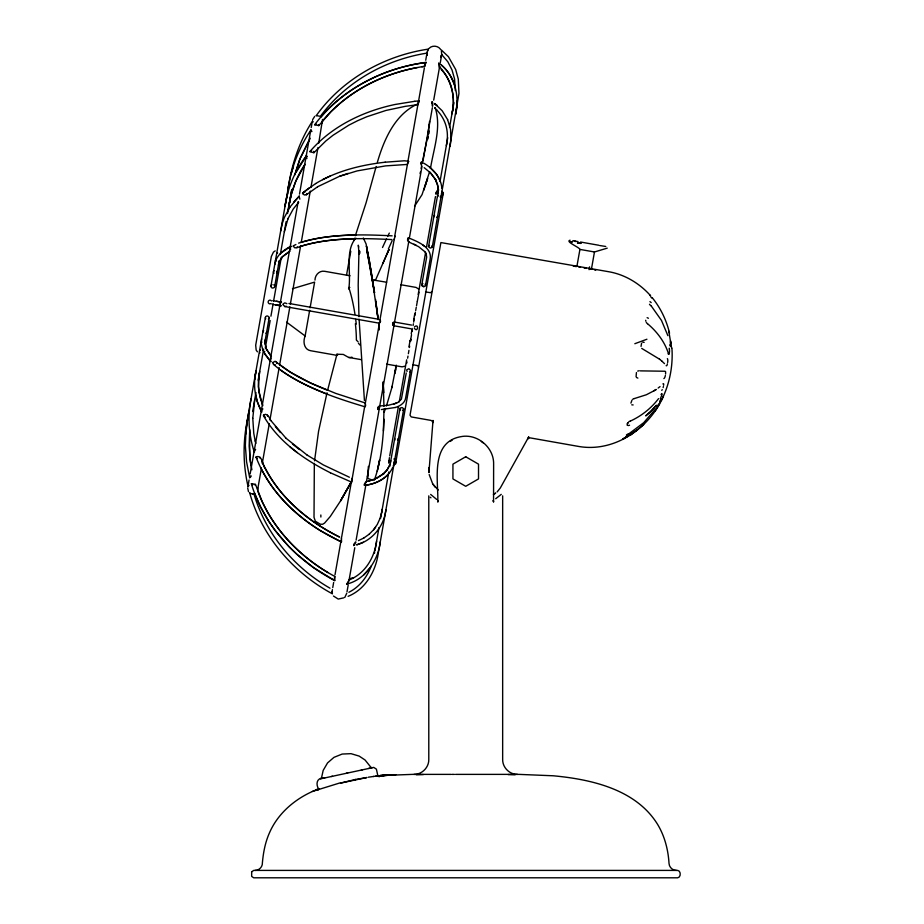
<?xml version="1.0" encoding="UTF-8"?>
<svg xmlns="http://www.w3.org/2000/svg" width="924" height="924" viewBox="0 0 924 924"><rect width="100%" height="100%" fill="white"/><g stroke="black" fill="none" stroke-linecap="round" stroke-linejoin="round"><path stroke-width="1.39" d="M428.921 467.544L428.921 472.614L433.021 420.432L432.871 421.875M437.895 502.055L437.826 501.628C438.369 480.157 430.041 442.042 460.937 436.659C477.327 433.368 494.063 447.447 493.624 464.148L493.555 502.055M502.656 495.853L502.656 759.609C502.541 767.509 509.54 774.508 517.428 774.381M352.032 478.297L351.501 481.693A2.414 0.716 -69.5 0 0 351.594 482.074L364.761 406.029L364.992 406.745L365.615 405.671L365.303 402.991L335.701 393.381L310.787 383.125L290.355 372.187L275.121 361.376M372.996 480.33L368.064 478.528L367.452 476.16M279.152 260.926L279.083 261.365A1.883 1.109 7.9 0 1 278.471 261.827M332.444 589.616C332.028 590.979 332.016 592.469 332.409 593.832C293.255 572.741 261.735 536.186 249.723 492.954M383.414 431.011L384.003 409.159M457.091 100.982L456.953 104.862M662.058 394.155L661.873 393.543L661.041 394.525M379.926 320.051L394.305 238.796M251.409 483.645L255.428 484.315L254.897 484.996M348.706 288.969C351.559 273.042 344.571 250.958 355.867 238.092M451.975 113.687C456.283 96.928 450.577 78.494 439.339 66.644C436.474 59.448 444.063 67.348 446.026 69.67C456.398 81.843 459.043 99.018 455.671 114.345L456.779 106.768M306.375 156.168L306.872 158.593M408.755 241.603L366.32 482.224M439.57 65.962L439.397 67.822M437.826 501.628L438.357 500.727M368.399 466.354L367.625 476.761M455.347 90.552L454.562 78.967L451.998 69.912L447.84 61.804L441.73 54.585L441.326 49.942L448.417 56.699L455.671 69.462L458.292 79.071L458.962 93.497L432.247 247.182M641.037 346.396L641.614 343.139M249.792 429.799L249.145 445.98L250.392 461.769L251.905 469.773M318.803 125.572L314.68 124.763C340.517 89.663 384.349 67.498 425.802 62.601C425.005 63.675 424.89 65.038 424.717 66.32C393.15 70.917 362.508 83.714 338.369 104.77L331.023 111.619L318.757 125.664L318.399 124.89M280.284 304.181L280.376 305.197M252.783 418.329L254.758 399.514M314.333 463.386L314.021 517.324L315.361 521.228L320.362 524.231L322.638 524.266L324.555 523.1L330.272 516.493L340.552 500.889L351.57 481.6M266.632 331.97L266.516 332.571A1.883 1.513 12.8 0 1 265.893 333.229M427.096 52.518L427.154 55.394L427.211 51.883L428.482 49.099M299.237 196.662L299.85 199.18M384.038 419.277C383.079 439.709 381.266 461.088 374.266 480.226M408.697 161.25L404.4 160.788L385.1 162.208M429.556 121.367L427.731 136.013L422.661 160.753M310.972 130.111L311.169 131.555M670.57 345.842L670.327 341.903M438.219 189.547L437.514 184.453L435.169 178.806L437.964 186.486L437.78 194.19M249.63 432.328L249.769 456.525M245.703 434.292L248.048 415.927M334.777 576.403L334.765 576.391C300.161 557.946 270.986 527.361 257.657 490.748M429.186 127.027L429.337 124.925M450.947 139.836L450.566 129.452L447.609 119.6M314.541 460.833L318.572 431.277L327.015 392.781M368.006 473.931L368.075 473.088L367.798 475.837L367.96 474.486M441.868 191.303L441.603 193.959M265.338 339.466L264.957 343.809L264.945 343.139L266.401 349.203L271.437 356.779M428.597 133.772L428.817 131.347M665.603 374.047L665.603 371.691M428.563 134.072L428.921 130.261M261.226 343.162L261.642 338.819M432.779 422.765L432.34 421.24L430.954 420.397L411.226 416.92L410.025 415.199L440.898 242.573L608.777 271.737C625.04 274.543 639.778 283.541 650.611 295.772M270.339 360.499L271.194 361.665M309.887 151.779L313.894 152.714L325.849 140.968L332.987 135.297L348.845 125.156L357.611 120.709L366.782 116.759L385.978 110.441L405.521 106.295L417.925 104.689L419.277 100.832L414.795 101.294M450.947 139.813L450.438 143.867M290.263 247.505L290.586 249.538M379.614 322.049L365.13 404.262M346.5 275.294L350.797 251.27M394.352 323.238C393.578 318.757 391.845 328.551 394.109 324.601M426.137 62.382L425.271 64.206A2.402 0.612 -66.4 0 0 424.982 64.946L424.705 66.32L421.887 66.759M427.997 138.935L428.297 136.544M259.436 372.961L258.362 386.682L260.06 397.412L262.866 405.659M379.418 322.926L380.33 321.956A1.363 0.589 -79.8 0 0 380.445 321.494A1.363 0.601 -80 0 0 380.503 321.021M255.74 372.303C253.014 385.574 255.105 400.669 261.954 411.931M259.702 371.46L258.373 381.127L258.789 391.279L262.462 404.423M254.839 379.117L256.006 370.801M407.646 163.063L394.571 237.052M394.964 373.446L395.622 369.392M251.062 398.868C247.493 416.458 248.706 434.846 254.239 451.905L254.493 451.94M386.463 405.902L391.868 387.618L396.234 365.153M395.241 372.095L396.188 365.592M248.475 413.536L246.061 429.186L245.345 445.587L246.569 461.838L249.665 477.754L250.924 476.622M380.284 541.857C378.239 560.441 365.107 579.683 347.066 583.991C349.468 581.739 348.498 577.523 353.557 577.904M424.382 67.926L417.948 104.643M446.615 144.029C449.018 131.416 445.946 119.612 436.74 109.944M450.438 143.855L450.034 146.269M451.975 113.698C455.544 98.429 452.367 80.561 441.175 69.496M406.999 361.942L406.814 363.063M410.429 341.406L410.706 339.778M407.623 358.2L407.981 356.098M408.385 353.684L408.939 350.358M409.401 347.551L409.655 346.084M411.55 334.731L410.337 341.476L410.776 339.235M412.139 331.277L412.427 329.533M446.627 144.005L446.35 145.622M627.2 424.093L627.165 425.225M413.686 322.141L414.252 318.826M413.109 325.502L413.398 323.816M379.591 406.987C379.706 403.384 375.872 411.249 379.048 409.159M414.818 315.581L415.396 312.243M349.087 579.983L346.87 584.13M355.567 543.046C357.091 538.484 351.455 548.209 354.943 544.571M431.935 101.732C432.605 113.64 433.46 98.094 431.704 103.072M265.419 317.429L247.008 421.818C242.827 443.208 243.116 465.419 248.094 486.659M270.963 285.966L288.935 184.084M288.196 209.887C290.621 193.289 295.876 177.212 305.036 164.287M288.819 206.352L291.649 190.298M252.633 411.55L255.983 392.527M258.166 380.168L263.64 349.11M264.634 343.497L269.115 318.087M274.659 286.613L279.14 261.192M280.376 254.181L286.128 221.621M287.549 213.56L291.788 189.501M265.338 347.909L270.166 320.536M270.928 316.193L273.123 303.742M273.527 301.443L281.312 257.276M248.302 484.419L249.076 480.03M250.15 473.943L298.186 201.478M299.492 194.098L310.718 130.4M311.226 127.57L312 123.169M261.469 467.971L257.634 489.708L257.588 487.745M262.254 463.513L269.265 423.746M269.923 420.004L279.163 367.59M279.591 365.142L289.87 306.837M290.332 304.262L300.612 245.957M301.293 242.1L310.279 191.095M310.949 187.353L317.96 147.597M318.745 143.139L322.534 119.415M305.093 336.174C302.806 341.51 303.984 349.676 310.718 350.739L337.387 355.44M309.667 310.268L305.128 335.966L286.579 322.164M310.094 307.808L314.622 282.109L292.469 288.704M314.98 280.088C314.957 275.017 319.508 270.27 324.717 271.31L350.069 275.779M332.744 587.595L333.656 582.443M335.008 574.774L340.91 541.291M341.568 537.537L351.42 481.681L340.552 500.889L351.397 481.693M407.877 161.585L417.81 105.163M425.733 60.256L426.923 53.488M366.412 481.508C364.899 482.074 363.259 486.913 365.638 484.673M409.066 238.392C407.75 236.163 407.057 242.92 408.801 241.303M422.337 163.086C420.87 160.164 420.755 165.28 421.991 166.32L409.251 238.808M347.008 591.776L348.209 585.008M349.076 580.064L354.781 547.713M356.121 540.101L365.973 484.245M422.511 163.583L432.363 107.727M433.702 100.115L439.662 66.343M440.274 62.82L441.476 56.052M388.727 463.143L389.408 457.669M389.72 455.902L398.29 407.288M399.249 401.894L406.664 359.817M408.951 346.87L410.106 340.309M411.261 333.726L412.196 328.436M413.594 320.512L414.749 313.929M418.191 294.421L425.618 252.356M426.565 246.951L435.447 196.581M435.897 193.994L436.682 191.199L438.577 189.697M415.684 310.545L416.262 307.299M374.89 550.889L378.99 527.604M380.653 518.202L388.796 471.991M389.801 466.297L400 408.42M406.248 372.996L401.374 399.226L398.094 402.321L393.578 404.215M421.783 284.892L426.669 257.103L426.126 253.603L426.438 254.273L424.682 251.547M428.563 246.489L438.519 190.032M440.02 181.497L447.724 137.768M449.572 127.304L453.915 102.691M403.707 409.032L378.343 552.852C375.883 570.986 365.661 589.223 348.094 596.338M410.21 372.153L405.728 397.563C405.128 402.956 400.023 406.11 395.253 407.519M425.479 285.562L430.226 258.651C431.935 247.609 418.514 242.019 410.314 238.588M395.449 464.322L443.404 192.388M589.073 269.681L589.57 266.84M591.487 268.872L594.467 251.975L607.218 248.152M416.528 305.752L417.302 301.455M374.474 553.187L374.647 552.206M382.224 509.274L381.935 510.88M385.77 510.741L385.92 509.921M576.923 266.297L579.926 249.411C579.891 247.54 564.645 241.441 570.073 240.182M417.325 301.305L418.191 296.558M630.907 403.107L631.993 400.115M385.782 510.718C383.726 526.426 372.233 540.586 356.791 544.79M394.583 460.799L393.647 464.83M418.376 295.576L419.046 292.146M421.125 168.399L421.483 166.539M376.588 541.198C374.543 557.484 365.246 573.365 349.491 579.822M381.935 510.868L381.612 512.473M418.249 102.68L419.057 100.832M287.918 189.836C291.36 165.5 299.006 141.649 312.566 120.998L312.82 122.187M420.085 173.62L420.42 171.968M288.334 187.445C291.545 166.886 299.295 147.124 310.995 129.914L311.896 131.555M284.973 206.537C287.526 188.08 294.952 170.432 306.445 155.763L307.253 156.456M346.754 593.243L344.791 597.47M390.771 460.729L390.251 463.016M394.617 236.694L395.079 236.094L394.178 239.628M285.331 204.516L287.711 193.139M289.027 205.163L291.372 194.04L295.876 180.965L304.851 164.726M377.72 468.872L379.591 460.037L377.235 471.171M280.642 231.092L282.421 222.973M391.868 387.618L392.18 386.22M284.338 231.739L288.022 218.457L287.791 219L293.289 208.951L298.741 202.183M379.972 319.785L380.492 321.021M381.254 514.056L381.612 512.462M341.303 539.223C341.707 536.243 341.303 541.129 341.591 541.857C305.139 525.467 270.813 495.83 256.075 457.149M270.397 360.175L271.136 358.604M261.411 411.134L262.866 408.858M327.673 390.043L336.971 354.227L343.301 354.435L348.544 357.403L361.33 359.667M290.321 247.158L291.522 246.373M381.266 514.044L379.995 518.526M430.492 168.364C433.633 148.741 441.718 127.062 435.112 107.53M663.132 387.595L663.397 386.521M274.74 264.576L275.826 260.349M278.436 265.234L279.556 261.018M661.896 395.01L660.279 398.868M408.651 161.527L407.368 164.426L385.481 165.904L357.103 170.917L339.662 176.241L317.625 186.752M376.172 166.447L366.077 202.853L355.336 235.759M294.721 175.017L300.231 158.12L310.245 138.254M429.591 171.772L422.072 194.583L414.564 206.225M669.011 354.238L669.207 353.557M282.421 222.996L284.373 217.463L290.055 206.953M249.688 477.65L250.97 475.617M377.35 162.358C383.91 139.801 394.779 114.541 417.371 104.123M264.483 352.113L264.726 351.328M291.002 174.301L293.474 166.482M280.399 303.499L281.046 302.367M295.541 172.442L299.653 159.586L308.986 140.506M353.788 240.621L354.562 238.196M636.428 372.545L636.082 376.865M254.308 451.513L255.602 449.399M306.433 155.833L295.98 172.418M423.746 190.344L425.525 185.031M661.11 399.491L659.597 402.702M384.13 412.323L385.527 408.477M431.831 291.534L430.676 292.723L425.537 291.926M379.995 518.514L377.292 524.439L373.585 529.798L375.56 527.188M371.332 565.777C367.313 576.865 359.563 586.936 348.891 592.272M312.624 119.635L314.703 116.378M321.864 123.227L322.58 121.391M443.428 193.821L441.915 196.211M388.704 461.7L389.223 460.36M293.301 245.853L295.899 244.513M661.272 400.612C669.542 384.511 673.169 366.147 671.921 348.105M272.742 362.451L275.109 361.376M302.575 193.278L304.966 192.019M389.697 464.934L387.214 469.75L383.079 474.243L386.983 470.085L389.235 466.123M382.906 263.328L388.946 249.549L375.467 280.261L371.61 279.718M379.094 776.784L380.434 775.594L375.641 776.183M387.479 252.887L388.877 249.723M649.815 295.576L649.895 294.987M392.619 467.625C388.172 477.616 377.5 483.275 367.105 485.019M388.38 248.949L392.18 240.667M382.513 247.505L386.532 238.762M387.641 236.498L389.316 233.091M670.466 346.442L669.796 344.906M497.124 491.949L500.334 487.941L528.782 436.798L527.627 438.981L529.949 437.849L577.985 446.327C614.01 452.979 649.399 428.551 663.455 396.153M248.117 486.613L249.018 485.319M276.08 259.725C278.875 253.465 284.823 249.388 290.737 246.385M279.314 261.642L282.756 256.445L290.09 251.051M659.875 401.166L661.168 399.18M407.507 240.24L407.888 238.069M420.986 163.825L421.309 161.989M392.596 324.809L393 322.534M256.098 456.837C262.82 454.516 262.277 466.031 265.65 469.207C281.681 499.457 309.147 521.991 339.732 537.156M657.16 406.468L658.777 403.869M654.966 411.226L659.586 403.834M283.091 303.973L284.811 302.853L286.879 303.649M280.076 260.429L282.363 256.86L288.831 251.836M377.708 409.263L378.089 407.103M661.78 390.332L662.254 389.662M655.462 408.997L643.739 422.672L628.251 434.268M290.055 206.976L299.411 195.934L293.763 202.021M316.251 115.639C342.354 79.106 384.326 55.648 428.424 49.099M316.297 115.627L320.409 116.309C345.634 82.005 385.227 59.69 427.05 53.107L427.211 55.07L427.05 53.095M658.546 398.637C651.27 408.258 641.522 415.904 630.595 420.974M438.6 63.906L438.9 63.202M309.979 151.467C331.693 126.334 363.005 111.261 395.114 104.47L414.795 101.282M363.64 574.959L370.143 567.775M263.525 414.945C267.128 412.37 269.716 418.226 270.917 420.651M334.742 580.607L334.754 576.541L334.361 578.921A2.414 0.82 -82.1 0 0 334.384 579.648L334.719 580.619L313.467 567.555L296.835 554.238L289.05 546.742L275.029 530.341L268.93 521.575L260.522 506.814L254.516 493.012M394.825 438.577L394.698 438.715A1.652 0.855 43.6 0 0 394.629 439.108L394.998 439.951M320.778 117.221C347.216 86.279 386.128 67.752 426.114 62.335M322.95 120.42C346.35 92.585 381.034 74.266 417.094 67.602M409.702 371.887L410.383 370.986A1.617 1.317 -52.5 0 0 410.499 370.316L408.905 368.734L406.86 369.716A1.652 1.386 70.1 0 0 406.745 370.351L407.08 371.436M373.712 529.614L369.115 534.268M364.287 485.343L364.622 483.506M414.529 326.796C419.357 322.926 417.706 333.483 414.287 328.159M347.043 584.187L346.997 583.425M429.313 245.391L428.644 246.211A1.652 1.178 -32.6 0 0 428.54 246.754L430.191 248.048L432.166 247.447A1.617 1.12 55 0 0 432.27 246.893L431.924 245.876M302.529 193.682L304.446 194.999L306.502 194.629A1.86 1.386 44.5 0 0 306.71 193.52M387.733 474.786C382.005 480.723 374.012 484.026 365.939 485.158M397.62 440.378L398.267 439.697A1.617 0.82 -26.1 0 0 398.336 439.293L397.898 438.842M281.554 252.633L290.748 246.362M434.638 215.142L434.003 215.812A1.663 0.866 -23.2 0 0 434.003 216.378L434.372 216.678M429.094 48.371C432.109 45.08 437.976 45.588 440.482 49.238M314.68 124.763L316.308 124.197M630.145 435.389L643.681 424.624M495.703 498.729L501.258 494.375M309.297 187.78L302.829 192.85L315.65 183.564M293.243 246.177L294.906 247.932L297.205 247.343A1.86 1.629 62.4 0 0 297.413 246.893M369.115 534.257L363.837 538.011M306.306 194.825L317.637 186.74M658.142 388.045L660.048 386.579M663.859 378.574L664.252 378.297A3.003 0.901 -77.6 0 0 665.349 375.502M662.912 383.945L663.305 383.668A3.003 0.797 -71.4 0 1 663.617 385.262M275.202 250.889L273.458 252.09L271.344 256.491L255.694 345.241L256.167 350.092L257.415 351.813M310.164 151.247L311.654 150.589M493.843 494.248L495.68 493.058L493.404 494.49M394.236 459.598L394.894 458.985L394.074 458.766M622.672 439.223L636.971 430.099L622.672 439.223L627.95 436.082M450.127 441.453L452.125 440.205M653.915 390.783L656.098 389.443M422.892 283.472L421.875 284.569A1.663 1.398 -49.9 0 0 421.806 285.539L423.689 286.867L425.387 285.886A1.617 1.317 72.3 0 0 425.502 285.227L425.167 284.142M402.61 410.348L403.626 409.32A1.617 1.12 -35.3 0 0 403.719 408.755L402.067 407.519L400.08 408.165A1.652 1.178 52.2 0 0 399.977 408.708L400.577 410.013M655.855 389.824L646.35 394.756L634.441 398.533M315.65 183.576C336.694 170.94 361.018 164.934 385.227 162.197M343.74 597.84L338.23 599.064L333.46 596.026M628.77 421.771L630.318 420.928M626.46 434.858L628.02 434.003M363.837 537.999L358.431 540.621M317.983 790.228L316.216 789.743L317.221 789.489C296.662 797.424 278.078 812.589 269.311 833.194C264.922 843.15 263.063 853.972 262.231 864.76C261.469 867.994 258.373 870.431 255.047 870.408M353.673 545.599L353.904 544.259M322.649 179.637L330.261 176.01M374.728 479.14L384.026 473.469L377.188 478.043L368.942 480.988M312.428 791.441L339.882 782.94M363.409 542.226L356.779 544.802M632.744 399.214L634.268 398.556M271.113 303.557L269.716 303.869A1.883 1.883 0 0 1 268.203 302.402L268.191 301.698A1.883 1.883 0 0 1 270.362 300.173L271.575 300.947M405.07 366.181L402.056 366.851L386.613 364.125M626.218 436.197L627.743 435.539M286.417 306.26L284.8 306.525M296.719 247.828L300.208 246.512L299.572 246.72C329.325 237.329 361.111 238.046 391.915 239.582M634.823 343.716L646.927 339.235M395.992 403.349L396.662 403.083L388.311 405.278L380.954 405.879M339.662 176.253L348.163 173.389M438.357 195.796L437.491 196.616M422.187 285.782L422.869 285.551M301.478 246.061L300.854 246.269C317.925 240.864 335.92 239.362 353.73 238.75M298.602 243.127C328.713 233.564 360.926 234.303 392.123 235.839M351.928 357.138L351.582 357.253A46.05 16.343 -80.1 0 1 348.695 357.438M319.265 788.773L316.528 789.639M323.354 778.239C316.828 777.569 315.442 784.326 318.78 789.212M301.085 242.319C318.942 236.821 337.78 235.424 356.375 234.962M349.838 287.41L349.133 287.607A1.629 1.178 12.6 0 0 348.579 288.392M395.253 407.496L381.335 409.575M367.163 481.358L371.09 480.399M355.601 779.452L340.517 783.09L366.874 777.523L353.869 779.798M329.983 588.195C294.098 567.602 265.535 533.691 253.892 493.739C252.483 494.074 250.947 493.797 249.757 492.977M253.892 493.739L252.679 493.878M637.699 371.078L639.165 370.767M323.804 778.147L373.712 767.405L376.391 769.138L378.008 776.426M321.517 778.632L320.478 778.863L321.529 777.812L323.181 770.408L327.546 762.924L333.968 757.357L342.18 754.053L351.028 753.672L359.17 756.098L365.061 760.002L370.951 767.336L372.21 767.682L370.466 768.063M321.899 778.551L322.649 778.389M323.296 778.251L324.763 777.939M331.416 776.495L332.524 776.252M346.338 773.273L347.655 772.995M361.261 770.05L362.335 769.819M368.664 768.456L369.762 768.214M628.101 425.571L629.556 425.259M492.827 500.785L493.624 501.628M368.283 777.211L373.596 776.46M373.296 776.483L375.363 776.206M377.35 775.964L380.007 775.64M380.388 775.594L412.381 774.381L451.293 774.381M414.01 774.381C421.91 774.508 428.909 767.509 428.794 759.609L428.782 495.853M665.153 371.24L640.32 370.871M387.733 775.12L389.154 775.017L380.18 775.617L394.733 774.739L387.468 775.144M379.071 775.744L389.154 775.017M277.65 252.957L277.339 252.968A1.871 0.589 11.6 0 0 276.819 253.499M423.4 774.555L416.262 774.762M275.421 364.899L273.539 364.391L272.684 362.774M436.671 217.186L437.549 216.909A1.64 0.832 46.1 0 0 437.56 216.239M452.125 774.381L454.412 774.381M455.555 774.381L519.057 774.381L553.21 775.779C591.36 779.325 636.059 789.315 657.669 824.497C664.726 836.243 668.214 849.849 669.022 863.466C669.195 867.255 672.614 870.466 676.403 870.408M515.176 774.762L508.05 774.555M642.792 342.238L644.178 342.354M631.75 404.816L633.136 404.943M386.602 282.224L374.751 280.272A40.968 6.387 -60.6 0 0 374.104 280.503M259.76 352.691L260.06 352.737M358.131 341.868L356.479 340.159M276.426 301.282L281.554 302.183L272.846 300.589M572.868 240.679L578.043 241.591M580.538 242.03L598.868 245.264M599.699 245.53L605.763 246.477M579.926 249.411L594.467 251.975M573.261 266.066L576.31 266.609M578.886 267.059L580.515 267.348M584.118 267.983L586.278 268.364M589.362 268.907L591.961 269.369M594.351 269.796L595.68 270.247M400.635 284.696L416.066 287.422L418.664 289.073M288.923 303.453L377.662 319.092M395.079 322.164L411.503 325.063M281.035 305.844L275.953 304.943L278.586 305.44M272.187 304.308L281.035 305.856M284.962 306.56L379.441 323.215M394.421 325.86L410.845 328.759M412.705 364.668L417.81 365.673L418.491 367.198M265.419 417.371L263.421 415.338M440.205 197.147L441.06 197.17L440.378 196.188M364.876 406.768C335.539 397.99 305.879 387.895 280.63 370.12M284.777 306.525L282.963 304.654M574.878 241.152L574.197 240.91L575.444 241.591M327.662 394.317C308.512 386.682 289.235 378.043 273.539 364.391M408.72 241.938L418.572 246.639L424.682 251.571M351.697 482.178L330.342 472.765M326.669 389.916C310.245 383.264 293.901 375.756 279.845 364.807M349.376 477.234L323.365 464.945L307.011 454.989M430.653 494.421L436.694 499.434M647.123 317.671L648.429 318.249M636.567 377.512L637.872 378.101M252.702 484.938L251.374 483.853C263.952 525.571 295.484 559.771 333.587 579.995M413.952 244.167L416.354 245.38M338.958 536.763C306.029 520.224 276.611 495.102 261.758 460.937M330.446 472.811C304.146 459.598 278.54 441.776 263.513 415.823M666.146 365.627L666.458 365.8A3.003 0.866 -85.1 0 0 667.405 363.837M257.357 458.558L256.167 457.426M328.043 572.591C302.818 557.634 281.058 536.474 266.782 510.741L262.231 501.79L255.521 484.453M423.839 163.259C433.01 168.457 441.106 177.42 441.857 188.334M260.129 350.6L259.748 350.346A1.883 0.578 8 0 1 260.268 349.803M424.185 167.671L430.931 173.262L435.793 179.903L429.845 172.21M286.036 438.23L307.011 455.001M659.62 359.24L641.706 348.394M481.323 441.453L483.206 442.873M422.742 244.952L424.566 246.338M434.858 103.742L442.203 110.799L447.609 119.623M649.953 301.628L651.189 302.61M290.101 446.904L297.274 452.621M292.458 443.994L299.468 449.595M662.046 361.272L664.495 363.629M429.672 167.232L436.636 174.451L440.205 180.908M659.424 359.078L662.254 361.446M434.707 108.016L436.74 109.956M438.242 489.997L432.732 483.957L429.186 474.555M430.272 497.239L430.942 497.828M273.781 284.788L274.336 285.285A1.883 1.79 4.5 0 1 273.897 287.768L272.499 288.057A1.883 1.802 10 0 1 270.986 286.636A1.871 1.79 14.9 0 1 271.725 284.823A1.883 1.779 11 0 1 272.06 284.638M647.62 323.77C657.091 331.774 664.922 342.053 668.583 354.007M441.637 65.292C448.336 71.021 452.91 78.956 455.255 87.399M286.036 438.253L270.917 420.628M650.785 296.881L651.974 298.14M646.269 322.476L647.458 323.735M358.431 343.289L360.141 345.16M363.328 238.011L366.1 243.982L374.359 291.741M649.491 304.262L650.658 305.613M275.34 426.599L280.434 432.536M650.946 305.555L661.492 320.455L667.89 335.678M271.344 356.572L266.181 348.637L265.558 345.876M652.332 297.851C660.718 308.108 666.516 320.362 669.554 333.241M432.732 483.957L435.412 487.433M438.727 63.202L439.489 65.096M313.733 151.363L314.033 151.917A1.86 1.005 36.6 0 1 313.894 152.714M264.587 353.857L270.466 361.388L263.975 352.333M276.576 362.081L276.865 362.705A1.848 1.617 -44.4 0 1 276.842 363.525M261.654 469.507C274.601 494.987 295.992 515.349 320.016 530.411L341.268 542.018L341.037 541.048A2.414 0.808 -75.5 0 0 341.095 541.637M262.97 350.635L261.249 343.832M453.361 81.855L451.351 77.547M267.452 415.153L267.579 415.419A1.86 1.398 -24.8 0 1 267.533 416.239M336.971 354.227L337.156 354.469A46.038 16.413 -79.7 0 0 337.768 354.839M248.51 491.73L247.678 487.953M668.237 353.707L668.479 354.319M667.382 358.604L667.625 359.205A3.003 0.855 -86 0 1 667.648 362.451M255.174 440.991L255.809 443.416M645.645 320.293L645.888 321.275M255.89 395.183L257.299 401.582L261.353 411.526M358.685 247.124L358.293 245.183L359.02 253.303L359.032 254.065L358.962 250.612L358.189 285.343L358.974 316.678M312.589 121.206L312.705 121.806M369.854 263.559L366.424 246.061L369.646 262.485M669.207 348.233L669.392 349.168M359.898 253.245L359.436 250.854L359.632 251.894M255.174 441.002L253.754 433.217L252.783 418.318M670.905 343.485L670.535 340.737M668.803 331.15L671.609 348.152M370.582 267.868L374.567 292.839L366.713 249.815L370.732 268.965L377.824 317.452M670.939 342.238L671.043 342.954M249.942 457.819L250.97 465.569M375.837 301.778L378.17 319.716L375.594 299.526M378.805 325.421L379.198 329.579M378.701 324.278L379.221 329.81M364.426 400.554L359.089 319.161M383.206 381.855L383.957 406.329M383.217 382.224L383.552 392.966L383.287 384.165M436.163 192.538L436.186 193.982M395.946 461.538L395.969 462.982M320.836 514.98L320.882 517.036M355.382 323.677A40.425 8.2 82.2 0 1 356.387 339.951M348.81 287.607A45.08 9.182 82.1 0 1 354.943 314.172M355.682 319.346A45.08 9.182 82.1 0 1 356.26 324.139M260.984 343.312A1.883 1.097 7.6 0 1 260.995 342.7M261.619 342.215A1.883 1.132 9.6 0 1 261.942 342.123M262.947 332.201A1.883 1.513 6.7 0 1 263.64 330.653M268.353 319.23A1.883 1.779 15.6 0 0 268.792 316.747L267.579 315.996A1.883 1.802 8.8 0 0 266.181 316.285A1.871 1.779 5.3 0 0 265.742 318.768M276.715 273.192A1.883 1.525 7.2 0 0 277.073 272.707L277.177 272.118A1.883 1.513 8 0 0 276.807 271.275M274.082 273.181A1.883 1.559 10 0 1 273.816 272.927L273.504 272.337A1.883 1.513 13.3 0 1 274.197 270.813M275.849 261.377A1.883 1.143 10 0 1 275.514 260.926A1.883 1.109 12.4 0 1 275.652 260.129M260.175 457.322A1.86 1.016 -16.6 0 1 260.06 458.119M332.143 592.376A2.414 0.762 -88.3 0 1 332.12 591.568M427.408 51.155A2.414 0.762 -71.7 0 1 427.708 50.404M669.392 349.168A3.003 0.658 87.8 0 1 669.403 352.483M441.73 54.551L440.656 57.438L441.73 54.551M251.663 871.817L251.663 876.402L253.719 877.8L677.719 877.8C681.08 877.454 681.08 870.755 677.719 870.408L253.719 870.408L251.663 871.817M426.033 183.195L425.433 184.985L427.639 178.482L426.033 183.195M627.431 423.573L627.985 422.834L627.431 423.573M656.375 405.37L651.455 410.695L656.375 405.37M651.455 410.88L645.876 415.754L651.455 410.88M465.719 456.756L452.933 464.148L452.933 478.921L465.719 486.301L478.517 478.921L478.517 464.148L465.719 456.756M393.705 465.777L393.116 465.95L393.693 465.777M380.549 775.779L376.276 776.091L395.842 774.739L380.549 775.779M572.245 241.88L570.454 241.672L572.245 241.88M580.873 243.393L577.465 242.908L580.873 243.393M437.202 105.636L434.592 103.546L437.202 105.636M379.163 329.348L378.886 326.576L379.163 329.371"/></g></svg>
